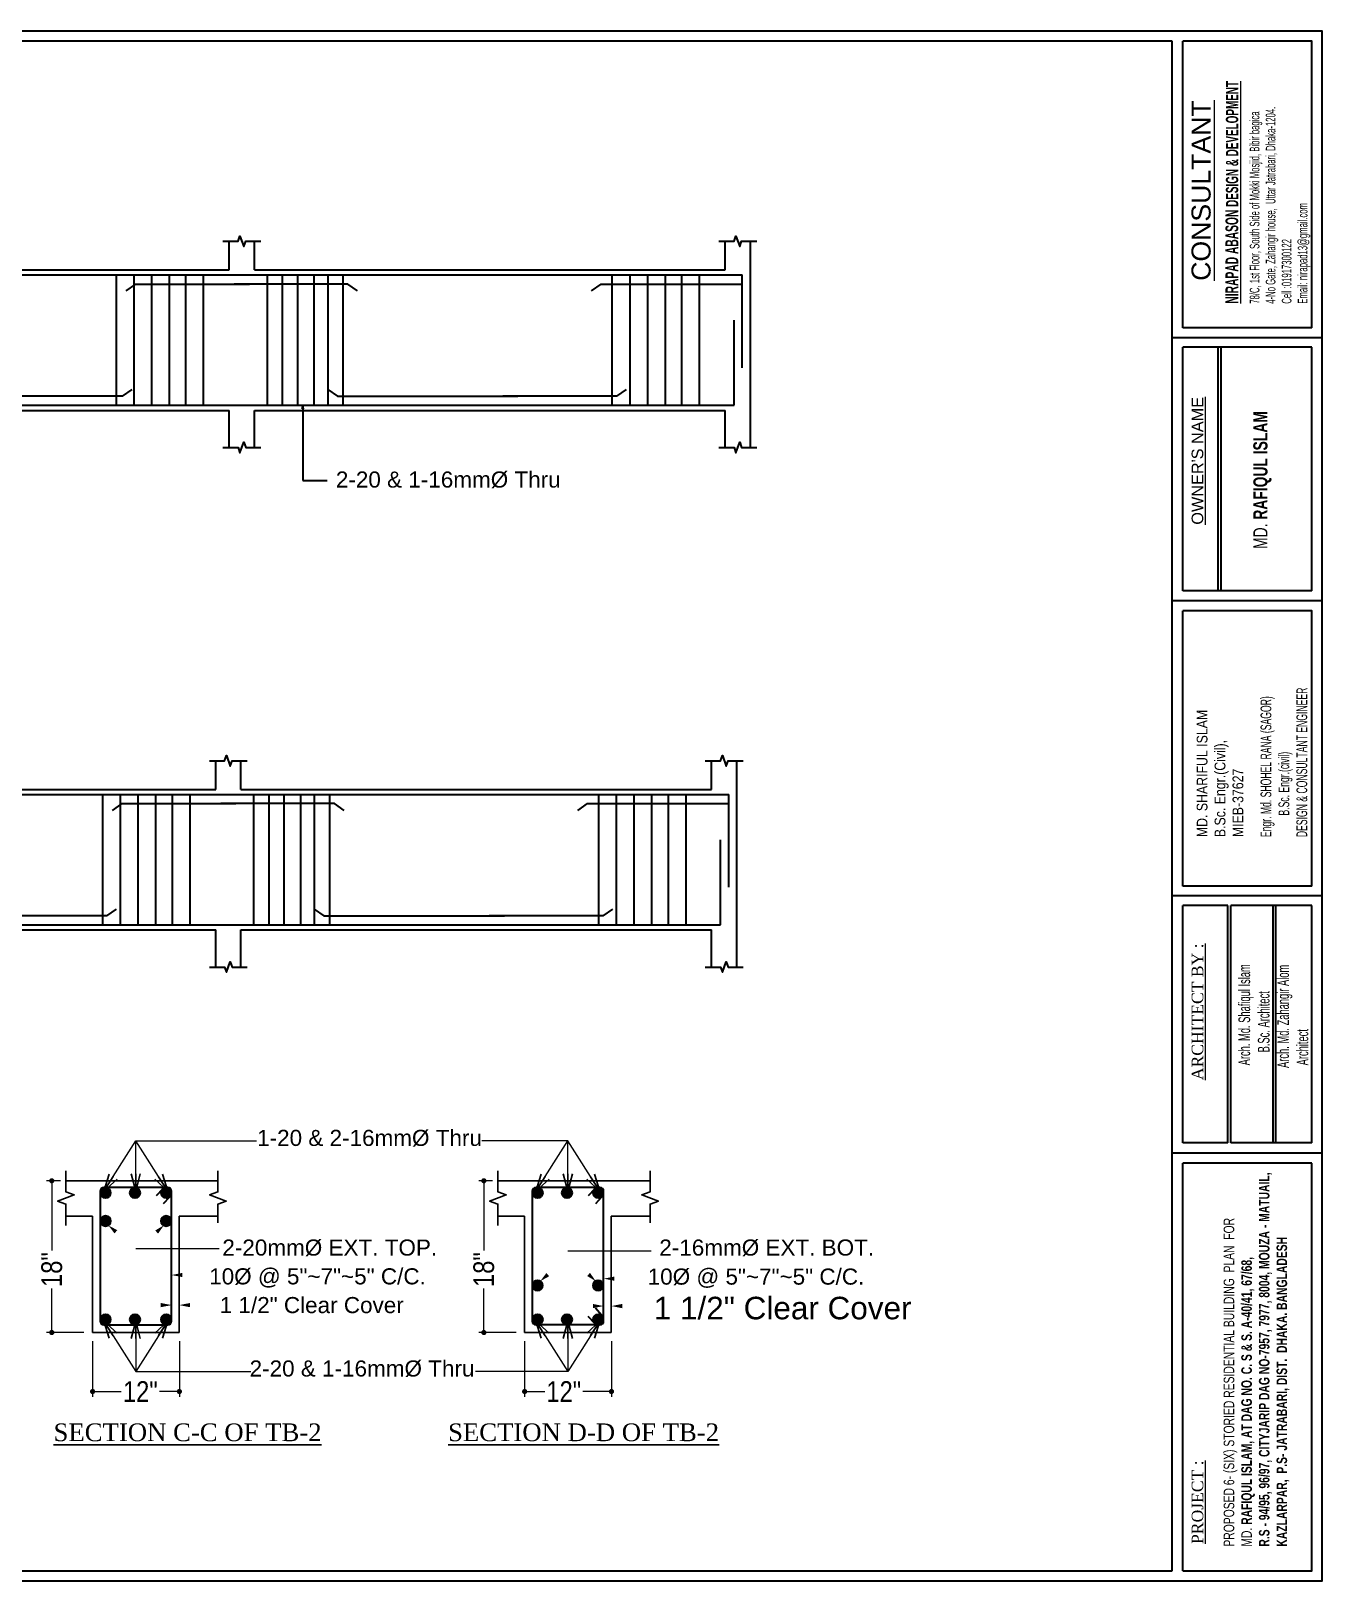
# Model space of a CAD drawing. Header units: inches. Extents: x -159432 to -126829, y -44881 to -40109.
# Drawn here: x -137657 to -136908, y -42614 to -41715 of the extents above; entities that cross this region are included whole.
import ezdxf

# ---------------------------------------------------------------- set-up
doc = ezdxf.new("R2010")
doc.units = ezdxf.units.IN
doc.header["$LTSCALE"] = 10
doc.header["$MEASUREMENT"] = 0
doc.header["$PDMODE"] = 34
doc.layers.get('0').update_dxf_attribs({"color": 140, "lineweight": 25})
doc.layers.get('Defpoints').update_dxf_attribs({"lineweight": 25})
for name, color, linetype, lineweight in [('B', 7, 'Continuous', 30), ('Dim-1', 7, 'Continuous', 13), ('hatch', 141, 'Continuous', 30), ('line', 134, 'Continuous', 30), ('rod', 167, 'Continuous', 30), ('TEX', 7, 'Continuous', 18), ('TEXT', 6, 'Continuous', 25), ('TEXT 02', 7, 'Continuous', 9), ('wall', 7, 'Continuous', 25), ('win', 143, 'Continuous', 25)]:
    doc.layers.add(name, color=color, linetype=linetype, lineweight=lineweight)
doc.styles.add('222', font='arial.ttf')
doc.styles.add('AR8', font='swisscl.ttf', dxfattribs={"height": 10})
doc.styles.add('AREAL', font='arial.ttf')
doc.styles.add('Arial', font='times.ttf', dxfattribs={"height": 8})
doc.styles.add('Arial Narrow', font='ARIALN.TTF', dxfattribs={"height": 8})
doc.styles.add('arn', font='ARIALN.TTF')
doc.styles.add('style1', font='micross.ttf', dxfattribs={"height": 18})
doc.dimstyles.new('ARCHITECTURAL', dxfattribs={"dimscale": 0, "dimtxt": 4, "dimasz": 2.5, "dimexe": 4, "dimexo": 4, "dimgap": 2, "dimtad": 1, "dimdec": 0, "dimzin": 3, "dimdsep": 46, "dimlunit": 4, "dimtxsty": 'Standard', "dimcen": -0.25, "dimclrd": 4, "dimclre": 256, "dimclrt": 2, "dimadec": 0, "dimazin": 0, "dimtfac": 1, "dimtdec": 0, "dimtofl": 0, "dimtmove": 2, "dimatfit": 3, "dimfxl": 1, "dimfrac": 2, "dimtolj": 1, "dimtzin": 0, "dimlwd": -1, "dimarcsym": 0})
doc.dimstyles.get("Standard").update_dxf_attribs({"dimtxt": 8, "dimasz": 2, "dimexe": 2, "dimexo": 3, "dimgap": 2, "dimtad": 1, "dimdec": 0, "dimzin": 0, "dimdsep": 46, "dimlunit": 3, "dimtxsty": 'Arial Narrow', "dimblk": 'DOT', "dimcen": 0.09, "dimclrd": 256, "dimclre": 256, "dimclrt": 256, "dimadec": 0, "dimazin": 0, "dimtfac": 1, "dimtdec": 0, "dimtix": 1, "dimtmove": 2, "dimatfit": 3, "dimldrblk": 'OPEN30', "dimfxl": 1, "dimtolj": 1, "dimtzin": 0, "dimlwd": -1, "dimlwe": -1, "dimarcsym": 0})

# ---------------------------------------------------------------- blocks, each defined once
blk = doc.blocks.new('_Dot')
at = {"color": 0, "linetype": 'ByBlock', "lineweight": -2}
blk.add_line((-0.5, 0), (-1, 0), dxfattribs=at)
at = {"color": 0, "linetype": 'ByBlock', "const_width": 0.5}
blk.add_lwpolyline([(-0.25, 0, 1), (0.25, 0, 1)], format="xyb", close=True, dxfattribs=at)
blk = doc.blocks.new('*D180')
at = {"layer": 'Defpoints', "color": 0}
for p in [(-137644.8684441021, -42381.58285402717), (-137634.9069924701, -42381.58285402717), (-137621.2034060206, -42469.53591471686)]:
    blk.add_point(p, dxfattribs=at)
at = {"layer": 'Dim-1'}
for p, q in [((-137639.9069924701, -42381.58285402717), (-137647.8684441021, -42381.58285402717)), ((-137644.8684441021, -42384.58285402717), (-137644.8684441021, -42422.03482775536)), ((-137644.8684441021, -42466.53591471686), (-137644.8684441021, -42444.08394098864)), ((-137626.2034060206, -42469.53591471686), (-137647.8684441021, -42469.53591471686))]:
    blk.add_line(p, q, dxfattribs=at)
at = {"layer": 'Dim-1', "xscale": 3, "yscale": 3, "zscale": 3}
for p, rotation in [((-137644.8684441021, -42381.58285402717), 90), ((-137644.8684441021, -42469.53591471686), 270)]:
    blk.add_blockref('_Dot', p, dxfattribs=dict(at, rotation=rotation))
at = {"layer": 'Dim-1', "color": 7, "insert": (-137644.8684441021, -42433.05938437202), "char_height": 12, "attachment_point": 5, "rotation": 90, "style": 'arn'}
blk.add_mtext('\\A1;{\\C256;18"}', dxfattribs=at)
blk = doc.blocks.new('_Open30')
at = {"color": 0, "linetype": 'ByBlock', "lineweight": -2}
for p, q in [((-1, 0.26794919), (0, 0)), ((0, 0), (-1, -0.26794919)), ((0, 0), (-1, 0))]:
    blk.add_line(p, q, dxfattribs=at)
blk = doc.blocks.new('DOT')
blk.add_line((-0.5, 0), (-1, 0))
at = {"const_width": 0.5}
blk.add_lwpolyline([(-0.25, 0, 1), (0.25, 0, 1)], format="xyb", close=True, dxfattribs=at)
blk = doc.blocks.new('*D181')
at = {"layer": 'Defpoints', "color": 0}
for p in [(-137621.2034060206, -42469.53591471686), (-137570.8406649096, -42469.53591471686), (-137621.2034060206, -42503.74857999779)]:
    blk.add_point(p, dxfattribs=at)
at = {"layer": 'Dim-1'}
for p, q in [((-137621.2034060206, -42474.53591471686), (-137621.2034060206, -42506.74857999779)), ((-137570.8406649096, -42474.53591471686), (-137570.8406649096, -42506.74857999779)), ((-137618.2034060206, -42503.74857999779), (-137604.5465920817, -42503.74857999779)), ((-137573.8406649096, -42503.74857999779), (-137582.4974788484, -42503.74857999779))]:
    blk.add_line(p, q, dxfattribs=at)
at = {"layer": 'Dim-1', "xscale": 3, "yscale": 3, "zscale": 3, "rotation": 180}
blk.add_blockref('_Dot', (-137621.2034060206, -42503.74857999779), dxfattribs=at)
at = {"layer": 'Dim-1', "xscale": 3, "yscale": 3, "zscale": 3}
blk.add_blockref('_Dot', (-137570.8406649096, -42503.74857999779), dxfattribs=at)
at = {"layer": 'Dim-1', "color": 7, "insert": (-137593.522035465, -42503.74857999779), "char_height": 12, "attachment_point": 5, "style": 'arn'}
blk.add_mtext('\\A1;{\\C256;12"}', dxfattribs=at)
blk = doc.blocks.new('*D182')
at = {"layer": 'Defpoints', "color": 0}
for p in [(-137394.2834010495, -42381.58285402717), (-137384.3219494174, -42381.58285402717), (-137370.6183629679, -42469.53591471686)]:
    blk.add_point(p, dxfattribs=at)
at = {"layer": 'Dim-1'}
for p, q in [((-137389.3219494174, -42381.58285402717), (-137397.2834010495, -42381.58285402717)), ((-137394.2834010495, -42384.58285402717), (-137394.2834010495, -42422.03482775536)), ((-137394.2834010495, -42466.53591471686), (-137394.2834010495, -42444.08394098864)), ((-137375.6183629679, -42469.53591471686), (-137397.2834010495, -42469.53591471686))]:
    blk.add_line(p, q, dxfattribs=at)
at = {"layer": 'Dim-1', "xscale": 3, "yscale": 3, "zscale": 3}
for p, rotation in [((-137394.2834010495, -42381.58285402717), 90), ((-137394.2834010495, -42469.53591471686), 270)]:
    blk.add_blockref('_Dot', p, dxfattribs=dict(at, rotation=rotation))
at = {"layer": 'Dim-1', "color": 7, "insert": (-137394.2834010495, -42433.05938437202), "char_height": 12, "attachment_point": 5, "rotation": 90, "style": 'arn'}
blk.add_mtext('\\A1;{\\C256;18"}', dxfattribs=at)
blk = doc.blocks.new('*D183')
at = {"layer": 'Defpoints', "color": 0}
for p in [(-137370.6183629679, -42469.53591471686), (-137320.2556218569, -42469.53591471686), (-137370.6183629679, -42503.74857999779)]:
    blk.add_point(p, dxfattribs=at)
at = {"layer": 'Dim-1'}
for p, q in [((-137370.6183629679, -42474.53591471686), (-137370.6183629679, -42506.74857999779)), ((-137320.2556218569, -42474.53591471686), (-137320.2556218569, -42506.74857999779)), ((-137367.6183629679, -42503.74857999779), (-137358.961549029, -42503.74857999779)), ((-137323.2556218569, -42503.74857999779), (-137336.9124357957, -42503.74857999779))]:
    blk.add_line(p, q, dxfattribs=at)
at = {"layer": 'Dim-1', "xscale": 3, "yscale": 3, "zscale": 3, "rotation": 180}
blk.add_blockref('_Dot', (-137370.6183629679, -42503.74857999779), dxfattribs=at)
at = {"layer": 'Dim-1', "xscale": 3, "yscale": 3, "zscale": 3}
blk.add_blockref('_Dot', (-137320.2556218569, -42503.74857999779), dxfattribs=at)
at = {"layer": 'Dim-1', "color": 7, "insert": (-137347.9369924123, -42503.74857999779), "char_height": 12, "attachment_point": 5, "style": 'arn'}
blk.add_mtext('\\A1;{\\C256;12"}', dxfattribs=at)

msp = doc.modelspace()

# ---------------------------------------------------------------- hatches: boundary and pattern name
at = {"layer": 'rod'}
for points in [[(-137610.5506743135, -42388.53494468958, 1), (-137616.8006743135, -42388.53494468958, 1)], [(-137593.5077371319, -42388.53494468958, 1), (-137599.7577371319, -42388.53494468958, 1)], [(-137575.3842840332, -42388.53494468958, 1), (-137581.6342840332, -42388.53494468958, 1)], [(-137359.9656312608, -42388.53494468958, 1), (-137366.2156312608, -42388.53494468958, 1)], [(-137342.9226940793, -42388.53494468958, 1), (-137349.1726940793, -42388.53494468958, 1)], [(-137324.7992409806, -42388.53494468958, 1), (-137331.0492409806, -42388.53494468958, 1)], [(-137610.5506743135, -42404.91014326445, 1), (-137616.8006743135, -42404.91014326445, 1)], [(-137575.3842840332, -42404.91014326445, 1), (-137581.6342840332, -42404.91014326445, 1)], [(-137360.0554543681, -42442.24996962283, -1), (-137366.3054543681, -42442.24996962283, -1)], [(-137324.8890640879, -42442.24996962283, -1), (-137331.1390640879, -42442.24996962283, -1)], [(-137616.8006743135, -42462.0081830044, 1), (-137610.5506743135, -42462.0081830044, 1)], [(-137599.7577371319, -42462.0081830044, 1), (-137593.5077371319, -42462.0081830044, 1)], [(-137581.6342840332, -42462.0081830044, 1), (-137575.3842840332, -42462.0081830044, 1)], [(-137366.2156312608, -42462.0081830044, 1), (-137359.9656312608, -42462.0081830044, 1)], [(-137349.1726940793, -42462.0081830044, 1), (-137342.9226940793, -42462.0081830044, 1)], [(-137331.0492409806, -42462.0081830044, 1), (-137324.7992409806, -42462.0081830044, 1)]]:
    msp.add_hatch(color=256, dxfattribs=at).paths.add_polyline_path(points)

# ---------------------------------------------------------------- linework, layer by layer
at = {"layer": 'B'}
for points in [[(-137257.9803911709, -41956.50390571621), (-137249.174927744, -41956.50390571621), (-137248.0742448152, -41959.52800720713), (-137245.872878961, -41953.4798042253), (-137244.7721960322, -41956.50390571621), (-137235.9667326086, -41956.50390571621)], [(-137265.8366805656, -42257.68361259507), (-137257.0312171387, -42257.68361259507), (-137255.93053421, -42260.70771408598), (-137253.7291683557, -42254.65951110416), (-137252.6284854269, -42257.68361259507), (-137243.8230220033, -42257.68361259507)]]:
    msp.add_lwpolyline(points, dxfattribs=at)
at = {"layer": 'hatch', "ltscale": 15}
for p, q in [((-137541.9565866267, -41853.5535198103), (-137541.9565866267, -41836.950226853)), ((-137527.2808142507, -41853.5535198103), (-137527.2808142507, -41836.950226853)), ((-137254.3114480761, -41853.5535198103), (-137254.3114480761, -41836.950226853)), ((-137239.6356757001, -41853.5535198103), (-137239.6356757001, -41836.950226853)), ((-137814.9259528012, -41853.55351981024), (-137541.9565866267, -41853.5535198103)), ((-137527.2808142507, -41853.5535198103), (-137254.3114480761, -41853.5535198103)), ((-137239.6356757001, -41956.50390571621), (-137239.6356757001, -41853.5535198103)), ((-137814.9259528012, -41934.96991008518), (-137541.9565866267, -41934.96991008524)), ((-137541.9565866267, -41956.50390571621), (-137541.9565866267, -41934.96991008524)), ((-137527.2808142507, -41956.50390571621), (-137527.2808142507, -41934.96991008524)), ((-137527.2808142507, -41934.96991008524), (-137254.3114480761, -41934.96991008524)), ((-137254.3114480761, -41956.50390571621), (-137254.3114480761, -41934.96991008524)), ((-137549.8128760214, -42154.73322668915), (-137549.8128760214, -42138.12993373186)), ((-137535.1371036454, -42154.73322668915), (-137535.1371036454, -42138.12993373186)), ((-137262.1677374709, -42154.73322668915), (-137262.1677374709, -42138.12993373186)), ((-137247.4919650948, -42154.73322668915), (-137247.4919650948, -42138.12993373186)), ((-137822.7822421959, -42154.7332266891), (-137549.8128760214, -42154.73322668915)), ((-137535.1371036454, -42154.73322668915), (-137262.1677374709, -42154.73322668915)), ((-137247.4919650948, -42257.68361259507), (-137247.4919650948, -42154.73322668915)), ((-137822.7822421959, -42236.14961696404), (-137549.8128760214, -42236.1496169641)), ((-137549.8128760214, -42257.68361259507), (-137549.8128760214, -42236.1496169641)), ((-137535.1371036454, -42257.68361259507), (-137535.1371036454, -42236.1496169641)), ((-137535.1371036454, -42236.1496169641), (-137262.1677374709, -42236.1496169641)), ((-137262.1677374709, -42257.68361259507), (-137262.1677374709, -42236.1496169641))]:
    msp.add_line(p, q, dxfattribs=at)
for points in [[(-137545.6255297215, -41836.950226853), (-137536.8200662945, -41836.950226853), (-137535.7193833658, -41833.92612536209), (-137533.5180175116, -41839.97432834391), (-137532.4173345827, -41836.950226853), (-137523.6118711591, -41836.950226853)], [(-137257.9803911709, -41836.950226853), (-137249.174927744, -41836.950226853), (-137248.0742448152, -41833.92612536209), (-137245.872878961, -41839.97432834391), (-137244.7721960322, -41836.950226853), (-137235.9667326086, -41836.950226853)], [(-137545.6255297215, -41956.50390571621), (-137536.8200662945, -41956.50390571621), (-137535.7193833658, -41959.52800720713), (-137533.5180175116, -41953.4798042253), (-137532.4173345827, -41956.50390571621), (-137523.6118711591, -41956.50390571621)], [(-137553.4818191162, -42138.12993373186), (-137544.6763556893, -42138.12993373186), (-137543.5756727605, -42135.10583224094), (-137541.3743069063, -42141.15403522277), (-137540.2736239775, -42138.12993373186), (-137531.4681605539, -42138.12993373186)], [(-137265.8366805656, -42138.12993373186), (-137257.0312171387, -42138.12993373186), (-137255.93053421, -42135.10583224094), (-137253.7291683557, -42141.15403522277), (-137252.6284854269, -42138.12993373186), (-137243.8230220033, -42138.12993373186)], [(-137553.4818191162, -42257.68361259507), (-137544.6763556893, -42257.68361259507), (-137543.5756727605, -42260.70771408598), (-137541.3743069063, -42254.65951110416), (-137540.2736239775, -42257.68361259507), (-137531.4681605539, -42257.68361259507)]]:
    msp.add_lwpolyline(points, dxfattribs=at)
at = {"layer": 'line'}
for p, q in [((-136995.074312737, -42607.68177368606), (-136995.074312737, -41720.9583670156)), ((-136988.9650781799, -41887.09253280228), (-136988.9650781799, -41720.95836719966)), ((-136914.0791598187, -41887.09253261816), (-136988.9650781799, -41887.09253280228)), ((-136908.1722270577, -41892.89267855587), (-136995.074312737, -41892.89267855587)), ((-136988.9650781799, -42039.5372106443), (-136988.9650781799, -41898.37059434757)), ((-136914.0791598187, -41898.37059416346), (-136988.9650781799, -41898.37059434757)), ((-136968.4230433536, -42039.53721054162), (-136968.4230436288, -41898.370594245)), ((-136966.7353479395, -42039.53721053743), (-136966.7353482148, -41898.37059424081)), ((-136947.2492570161, -42039.53721054162), (-136988.9650781799, -42039.5372106443)), ((-136914.0791598187, -42039.53721046018), (-136947.2492570161, -42039.53721054162)), ((-136908.1722270577, -42045.33735639789), (-136995.074312737, -42045.33735639789)), ((-136988.9650781799, -42210.76082883444), (-136988.9650781799, -42051.13750215151)), ((-136945.5615615792, -42051.13750225813), (-136988.9650781799, -42051.13750215151)), ((-136947.2492566121, -42210.76082873195), (-136988.9650781799, -42210.76082883444)), ((-136914.0791598187, -42210.76082865027), (-136947.2492566121, -42210.76082873195)), ((-136908.1722270577, -42216.31908734646), (-136995.074312737, -42216.31908734646)), ((-136988.9650781799, -42359.59821276203), (-136988.9650781799, -42222.0388903796)), ((-136962.7310452116, -42222.03889027704), (-136988.9650781799, -42222.0388903796)), ((-136988.9650781799, -42328.01878341405), (-136988.9650781799, -42222.0388903796)), ((-136962.7310449066, -42359.5982126595), (-136962.7310452116, -42222.03889027704)), ((-136914.0791598187, -42222.03889019549), (-136961.0433497971, -42222.03889027303)), ((-136961.043349492, -42359.59821265529), (-136961.0433497971, -42222.03889027303)), ((-136936.5962384693, -42359.2262259728), (-136936.5962386662, -42222.03889023395)), ((-136934.9085430548, -42359.22622596426), (-136934.9085432519, -42222.03889023099)), ((-136908.1722270577, -42365.50514651384), (-136995.074312737, -42365.50514672742)), ((-136962.7310449066, -42359.5982126595), (-136988.9650781799, -42359.59821276203)), ((-136914.0791610081, -42359.59821257802), (-136961.043349492, -42359.59821265529)), ((-136914.0791610081, -42371.41208047869), (-136988.9650781799, -42371.41208066272)), ((-136988.9650781799, -42607.6817736859), (-136988.9650781799, -42371.41208066272))]:
    msp.add_line(p, q, dxfattribs=at)
msp.add_lwpolyline([(-138259.1345789252, -42613.58870763613), (-136908.1722270577, -42613.58870763631), (-136908.1722270577, -41715.05143306513), (-138259.1345789252, -41715.05143306513)], close=True, dxfattribs=at)
for points in [[(-136995.074312737, -41720.9583670156), (-138253.2276449747, -41720.9583670156), (-138253.2276449747, -42607.68177368582), (-136995.074312737, -42607.6817736859)], [(-136914.0791610081, -41887.09253261816), (-136914.0791610081, -41720.9583670156), (-136988.9650781799, -41720.9583670156)], [(-136914.0791610081, -42039.53721046018), (-136914.0791610081, -41898.37059416346)], [(-136914.0791610081, -42210.76082865027), (-136914.0791610081, -42051.1375023357), (-136945.5615615792, -42051.13750225813)], [(-136914.0791610081, -42359.59821257802), (-136914.0791610081, -42222.03889019549)], [(-136988.9650781799, -42607.6817736859), (-136914.0791610081, -42607.68177368606), (-136914.0791610081, -42371.41208047869)]]:
    msp.add_lwpolyline(points, dxfattribs=at)
at = {"layer": 'rod'}
for p, q in [((-137826.6665707027, -41856.48867428522), (-137531.9715734469, -41856.48867428522)), ((-137607.4347551503, -41932.03475561026), (-137607.4347551503, -41856.48867428522)), ((-137597.1617144895, -41932.03475561026), (-137597.1617144895, -41856.48867428522)), ((-137586.8886738253, -41932.03475561026), (-137586.8886738253, -41856.48867428522)), ((-137576.6156331644, -41932.03475561026), (-137576.6156331644, -41856.48867428522)), ((-137567.0763811206, -41932.03475561026), (-137567.0763811206, -41856.48867428522)), ((-137556.8033404564, -41932.03475561026), (-137556.8033404564, -41856.48867428522)), ((-137539.0214321521, -41856.48867428522), (-137244.4300239745, -41856.48867428522)), ((-137519.8142909964, -41932.03475561026), (-137519.8142909964, -41856.48867428522)), ((-137511.0088275728, -41932.03475561026), (-137511.0088275728, -41856.48867428522)), ((-137502.2033641459, -41932.03475561026), (-137502.2033641459, -41856.48867428522)), ((-137492.664112102, -41932.03475561026), (-137492.664112102, -41856.48867428522)), ((-137484.5924372953, -41932.03475561026), (-137484.5924372953, -41856.48867428522)), ((-137475.7869738717, -41932.03475561026), (-137475.7869738717, -41856.48867428522)), ((-137319.7896165998, -41932.03475561026), (-137319.7896165998, -41856.48867428522)), ((-137309.5165759389, -41932.03475561026), (-137309.5165759389, -41856.48867428522)), ((-137299.2435352747, -41932.03475561026), (-137299.2435352747, -41856.48867428522)), ((-137288.9704946139, -41932.03475561026), (-137288.9704946139, -41856.48867428522)), ((-137279.43124257, -41932.03475561026), (-137279.43124257, -41856.48867428522)), ((-137269.1582019058, -41932.03475561026), (-137269.1582019058, -41856.48867428522)), ((-137244.4300239746, -41910.27886260481), (-137244.4300239746, -41856.48867428609)), ((-137249.1721612808, -41932.03475561072), (-137249.1721612808, -41882.70424222922)), ((-137826.6665707027, -41932.03475561026), (-137533.3750141856, -41932.03475561026)), ((-137539.0214321521, -41932.03475561026), (-137249.1721612809, -41932.03475561026)), ((-137834.5228600974, -42157.66838116408), (-137539.8278628416, -42157.66838116408)), ((-137615.291044545, -42233.21446248912), (-137615.291044545, -42157.66838116408)), ((-137605.0180038842, -42233.21446248912), (-137605.0180038842, -42157.66838116408)), ((-137594.74496322, -42233.21446248912), (-137594.74496322, -42157.66838116408)), ((-137584.4719225592, -42233.21446248912), (-137584.4719225592, -42157.66838116408)), ((-137574.9326705153, -42233.21446248912), (-137574.9326705153, -42157.66838116408)), ((-137564.6596298511, -42233.21446248912), (-137564.6596298511, -42157.66838116408)), ((-137546.8777215468, -42157.66838116408), (-137252.2863133693, -42157.66838116408)), ((-137527.6705803911, -42233.21446248912), (-137527.6705803911, -42157.66838116408)), ((-137518.8651169675, -42233.21446248912), (-137518.8651169675, -42157.66838116408)), ((-137510.0596535406, -42233.21446248912), (-137510.0596535406, -42157.66838116408)), ((-137500.5204014967, -42233.21446248912), (-137500.5204014967, -42157.66838116408)), ((-137492.4487266901, -42233.21446248912), (-137492.4487266901, -42157.66838116408)), ((-137483.6432632665, -42233.21446248912), (-137483.6432632665, -42157.66838116408)), ((-137327.6459059945, -42233.21446248912), (-137327.6459059945, -42157.66838116408)), ((-137317.3728653337, -42233.21446248912), (-137317.3728653337, -42157.66838116408)), ((-137307.0998246695, -42233.21446248912), (-137307.0998246695, -42157.66838116408)), ((-137296.8267840086, -42233.21446248912), (-137296.8267840086, -42157.66838116408)), ((-137287.2875319647, -42233.21446248912), (-137287.2875319647, -42157.66838116408)), ((-137277.0144913005, -42233.21446248912), (-137277.0144913005, -42157.66838116408)), ((-137252.2863133693, -42211.45856948366), (-137252.2863133693, -42157.66838116495)), ((-137257.0284506756, -42233.21446248958), (-137257.0284506756, -42183.88394910808)), ((-137834.5228600974, -42233.21446248912), (-137541.2313035803, -42233.21446248912)), ((-137546.8777215468, -42233.21446248912), (-137257.0284506756, -42233.21446248912)), ((-137616.800674308, -42387.6113105458), (-137616.800674308, -42462.93181714818)), ((-137577.5856498923, -42385.40994468958), (-137614.5993084545, -42385.40994468958)), ((-137580.5517096422, -42386.19119468958), (-137584.2950143763, -42390.2923544654)), ((-137576.5637661486, -42391.03770558825), (-137580.2083847585, -42395.03074497612)), ((-137575.3842840332, -42462.93181714818), (-137575.3842840332, -42387.6113105458)), ((-137366.2156312554, -42387.6113105458), (-137366.2156312554, -42462.93181714818)), ((-137327.0006068396, -42385.40994468958), (-137364.0142654018, -42385.40994468958)), ((-137329.9666665896, -42386.19119468958), (-137333.7099713236, -42390.2923544654)), ((-137325.9787230959, -42391.03770558825), (-137329.6233417058, -42395.03074497612)), ((-137324.7992409806, -42462.93181714818), (-137324.7992409806, -42387.6113105458)), ((-137325.9787230959, -42459.50542210571), (-137329.6233417058, -42455.51238271784)), ((-137329.9666665896, -42464.3519330044), (-137333.7099713236, -42460.25077322858)), ((-137614.5993084545, -42465.1331830044), (-137577.5856498923, -42465.1331830044)), ((-137327.0006068396, -42465.1331830044), (-137364.0142654018, -42465.1331830044))]:
    msp.add_line(p, q, dxfattribs=at)
for points in [[(-137601.7127711628, -41865.65754785224), (-137596.1064684228, -41861.75874163546), (-137530.2159687252, -41861.75874163549)], [(-137467.5246297144, -41865.65754785224), (-137473.1309324545, -41861.75874163546), (-137539.0214321521, -41861.75874163549)], [(-137331.8579089876, -41865.65754785218), (-137326.2516062475, -41861.7587416354), (-137244.3264348964, -41861.75874163543)], [(-137598.4426245125, -41922.8658820433), (-137604.0489272525, -41926.76468826007), (-137669.9394269501, -41926.76468826005)], [(-137484.8414356025, -41922.8658820433), (-137479.2351328624, -41926.76468826007), (-137374.5260781064, -41926.76468826005)], [(-137311.8347390956, -41922.8658820433), (-137317.4410418357, -41926.76468826007), (-137383.3315415333, -41926.76468826005)], [(-137609.5690605576, -42166.83725473109), (-137603.9627578175, -42162.93844851432), (-137538.07225812, -42162.93844851435)], [(-137475.3809191091, -42166.83725473109), (-137480.9872218492, -42162.93844851432), (-137546.8777215468, -42162.93844851435)], [(-137339.7141983823, -42166.83725473104), (-137334.1078956423, -42162.93844851426), (-137252.1827242911, -42162.93844851429)], [(-137607.4850816377, -42224.04558892216), (-137613.0913843778, -42227.94439513893), (-137678.9818840754, -42227.9443951389)], [(-137492.6977249972, -42224.04558892216), (-137487.0914222572, -42227.94439513893), (-137382.3823675011, -42227.9443951389)], [(-137319.6910284903, -42224.04558892216), (-137325.2973312304, -42227.94439513893), (-137391.187830928, -42227.9443951389)]]:
    msp.add_lwpolyline(points, dxfattribs=at)
for centre, start, end in [((-137614.5993084545, -42387.6113105458), 90, 180), ((-137577.5856498923, -42387.6113105458), 0, 90), ((-137364.0142654018, -42387.6113105458), 90, 180), ((-137327.0006068396, -42387.6113105458), 0, 90), ((-137614.5993084545, -42462.93181714818), 180, 270), ((-137577.5856498923, -42462.93181714818), 270, 0), ((-137364.0142654018, -42462.93181714818), 180, 270), ((-137327.0006068396, -42462.93181714818), 270, 0)]:
    msp.add_arc(centre, 2.201365856250001, start, end, dxfattribs=at)
at = {"layer": 'TEX'}
for p, q in [((-137596.2198171087, -42358.42042166903), (-137526.0800274766, -42358.42042166903)), ((-137345.6347740561, -42358.42042166903), (-137395.4821561094, -42358.42042166903)), ((-137596.0924791734, -42420.89049073493), (-137547.8276908773, -42420.89049073493)), ((-137596.0924791734, -42420.89049073493), (-137555.5858163243, -42420.89049073493)), ((-137345.597259228, -42422.18861728293), (-137297.332470932, -42422.18861728293)), ((-137345.597259228, -42422.18861728293), (-137305.090596379, -42422.18861728293)), ((-137596.2198171087, -42492.12270602494), (-137529.4368163765, -42492.12270602494)), ((-137345.6347740561, -42492.12270602494), (-137399.0791709052, -42492.12270602494))]:
    msp.add_line(p, q, dxfattribs=at)
for points in [[(-137607.7005926792, -42411.15515292361, 2.44713710564045, 0, 0), (-137612.0527150452, -42407.41579468575, 0, 0, 0), (-137596.0924791734, -42420.89049073493, 0, 0, 0), (-137596.0924791734, -42420.89049073493, 0, 0, 0)], [(-137584.0472782278, -42411.28245175795, 2.44713710564045, 0, 0), (-137579.884219794, -42407.38596879389, 0, 0, 0), (-137596.0924791734, -42420.89049073493, 0, 0, 0), (-137596.0924791734, -42420.89049073493, 0, 0, 0)], [(-137357.2053727338, -42436.00495996365, 2.44713710564045, 0, 0), (-137361.5574950998, -42439.7443182015, 0, 0, 0), (-137345.597259228, -42422.18861728293, 0, 0, 0), (-137345.597259228, -42422.18861728293, 0, 0, 0)], [(-137333.5520582824, -42435.87766112932, 2.44713710564045, 0, 0), (-137329.3889998486, -42439.77414409337, 0, 0, 0), (-137345.597259228, -42422.18861728293, 0, 0, 0), (-137345.597259228, -42422.18861728293, 0, 0, 0)], [(-137569.1071480734, -42436.20590815391, 2.44713710564045, 0, 0), (-137575.3842840332, -42436.20590815391, 0, 0, 0), (-137553.6410245139, -42436.20590815391, 0, 0, 0)], [(-137318.5221050207, -42438.32549823949, 2.44713710564045, 0, 0), (-137324.7992409806, -42438.32549823949, 0, 0, 0), (-137299.3216944325, -42438.32549823949, 0, 0, 0)], [(-137581.6614199931, -42453.65145906996, 2.44713710564045, 0, 0), (-137575.3842840332, -42453.65145906996, 0, 0, 0), (-137597.1275435526, -42453.65145906996, 0, 0, 0)], [(-137564.6438951033, -42453.65145906996, 2.44713710564045, 0, 0), (-137570.9210310631, -42453.65145906996, 0, 0, 0), (-137548.1646276447, -42453.65145906996, 0, 0, 0)], [(-137331.0763769404, -42454.21286575252, 2.44713710564045, 0, 0), (-137324.7992409806, -42454.21286575252, 0, 0, 0), (-137346.5425005, -42454.21286575252, 0, 0, 0)], [(-137314.0588520506, -42454.21286575252, 2.44713710564045, 0, 0), (-137320.3359880104, -42454.21286575252, 0, 0, 0), (-137297.5795845921, -42454.21286575252, 0, 0, 0)]]:
    msp.add_lwpolyline(points, format="xyseb", dxfattribs=at)
at = {"layer": 'wall'}
for centre in [(-137613.6756743135, -42388.53494468958), (-137596.6327371319, -42388.53494468958), (-137578.5092840332, -42388.53494468958), (-137363.0906312608, -42388.53494468958), (-137346.0476940793, -42388.53494468958), (-137327.9242409806, -42388.53494468958), (-137613.6756743135, -42404.91014326445), (-137578.5092840332, -42404.91014326445), (-137363.1804543681, -42442.24996962283), (-137328.0140640879, -42442.24996962283), (-137613.6756743135, -42462.0081830044), (-137596.6327371319, -42462.0081830044), (-137578.5092840332, -42462.0081830044), (-137363.0906312608, -42462.0081830044), (-137346.0476940793, -42462.0081830044), (-137327.9242409806, -42462.0081830044)]:
    msp.add_circle(centre, 3.125, dxfattribs=at)
at = {"layer": 'win'}
for p, q in [((-137548.4907710678, -42381.58285402717), (-137636.7060101104, -42381.58285402717)), ((-137297.9057280152, -42381.58285402717), (-137386.1209670577, -42381.58285402717)), ((-137636.7060101157, -42402.14032519639), (-137621.2034060206, -42402.14032519639)), ((-137621.2034060206, -42402.14032519639), (-137621.2034060206, -42469.53591471686)), ((-137570.9815523208, -42469.53591471686), (-137570.9815523208, -42402.28121261164)), ((-137548.4907710678, -42402.14032519639), (-137570.8406649096, -42402.14032519639)), ((-137386.120967063, -42402.14032519639), (-137370.6183629679, -42402.14032519639)), ((-137370.6183629679, -42402.14032519639), (-137370.6183629679, -42469.53591471686)), ((-137320.3965092682, -42469.53591471686), (-137320.3965092682, -42402.28121261164)), ((-137297.9057280152, -42402.14032519639), (-137320.2556218569, -42402.14032519639)), ((-137621.2034060206, -42469.53591471686), (-137570.9815523208, -42469.53591471686)), ((-137370.6183629679, -42469.53591471686), (-137320.3965092682, -42469.53591471686))]:
    msp.add_line(p, q, dxfattribs=at)
for points in [[(-137636.7060101157, -42407.42360325187), (-137636.7060101157, -42395.09595445618), (-137641.5445725011, -42393.33486177146), (-137631.8674477303, -42389.81267640203), (-137636.7060101157, -42388.05158371664), (-137636.7060101157, -42375.72393492162)], [(-137548.4907710678, -42405.88307432138), (-137548.4907710678, -42395.09595445618), (-137543.6522086824, -42393.33486177146), (-137553.3293334532, -42389.81267640203), (-137548.4907710678, -42388.05158371664), (-137548.4907710678, -42375.72393492162)], [(-137386.120967063, -42407.42360325187), (-137386.120967063, -42395.09595445618), (-137390.9595294484, -42393.33486177146), (-137381.2824046776, -42389.81267640203), (-137386.120967063, -42388.05158371664), (-137386.120967063, -42375.72393492162)], [(-137297.9057280152, -42405.88307432138), (-137297.9057280152, -42395.09595445618), (-137293.0671656297, -42393.33486177146), (-137302.7442904006, -42389.81267640203), (-137297.9057280152, -42388.05158371664), (-137297.9057280152, -42375.72393492162)]]:
    msp.add_lwpolyline(points, dxfattribs=at)
for centre in [(-137570.8406649096, -42402.28121261164), (-137320.2556218569, -42402.28121261164)]:
    msp.add_arc(centre, 0.1408874148, 90, 180, dxfattribs=at)

# ---------------------------------------------------------------- texts
at = {"layer": 'TEX', "style": 'AREAL'}
for s, p in [('2-20 & 1-16mm%%C Thru ', (-137480.1239255223, -41979.73197305795)), ('1-20 & 2-16mm%%C Thru ', (-137525.783703033, -42361.38380962978)), ('2-20mm%%C EXT. TOP.', (-137545.9403210174, -42424.95580476993)), ('2-16mm%%C EXT. BOT.', (-137292.525796205, -42424.95580476993)), ('10%%C @ 5"~7"~5" C/C.', (-137553.5880326147, -42441.64190276455)), ('10%%C @ 5"~7"~5" C/C.', (-137299.2687025332, -42441.78966195479)), ('2-20 & 1-16mm%%C Thru ', (-137530.1299451603, -42495.04891948347))]:
    msp.add_text(s, height=9.331199999999999, dxfattribs=at).set_placement(p)
at = {"layer": 'TEX', "attachment_point": 5, "style": 'AREAL'}
for insert, char_height in [((-137494.1102557322, -42453.70577169251), 9.331199999999999), ((-137220.9945410228, -42455.44991469735), 13.06368)]:
    msp.add_mtext('1 1/2" Clear Cover', dxfattribs=dict(at, insert=insert, char_height=char_height))
at = {"layer": 'TEXT'}
for s, insert, char_height, width, attachment_point, style in [('\\A1;', (-137024.7251692903, -41868.19594755623), 7, 35.14912687585266, 2, 'arn'), ('{\\LSECTION C-C OF TB-2}', (-137643.860808119, -42522.2559103069), 10.26432, 151.9139341012257, 1, 'Arial'), ('{\\LSECTION D-D OF TB-2}', (-137415.050114119, -42522.2559103069), 10.26432, 174.0050466485469, 1, 'Arial')]:
    msp.add_mtext(s, dxfattribs=dict(at, insert=insert, char_height=char_height, width=width, attachment_point=attachment_point, style=style))
at = {"layer": 'TEXT 02', "color": 1, "insert": (-136964.1646770307, -41873.07925099965), "char_height": 8.030587699515864, "width": 204.4487151275221, "attachment_point": 1, "rotation": 89.99999999999967, "style": 'AR8'}
msp.add_mtext('\\pt1.04;{\\fArial Narrow|b1|i0|c0|p34;\\H0.9231x;\\W0.7;\\LNIRAPAD ABASON\\fArial Narrow|b0|i0|c0|p34;\\H0.965x; \\fArial Narrow|b1|i0|c0|p34;DESIGN & DEVELOPMENT}', dxfattribs=at)
at = {"layer": 'TEXT 02', "attachment_point": 1}
for s, insert, char_height, width, rotation, style in [('\\pt1.387;{\\fArial|b0|i0|c0|p34;\\L\\C7;CONSULTANT}', (-136983.8437818418, -41859.85302693307), 11.04857088235604, 73.23125486678359, 89.99999999999972, 'AR8'), ("{\\fSwis721 Lt BT|b0|i0|c0|p34;\\L\\C0;OWNER'S NAME}", (-136983.8020669298, -42001.24640228826), 6.745432784588698, 72.00163746928754, 89.99999999999656, '222'), ('{\\fArial|b0|i0|c161|p34;\\W0.7;MD.\\fArial|b1|i0|c0|p34; RAFIQUL ISLAM}', (-136948.0103934022, -42015.29735279552), 8.213730507901824, 116.8050550233662, 89.99999999999653, 'AREAL'), ('{\\fArial Narrow|b0|i0|c0|p34;\\W0.7;Engr. Md. SHOHEL RANA (SAGOR)\\P         B.Sc. Engr.(civil)  \\PDESIGN & CONSULTANT ENGINEER  }', (-136943.7957854501, -42182.38566998024), 6.237000000000001, 137.1396781012368, 89.99999999999648, '222'), ('{\\fArial Narrow|b0|i0|c0|p34;MD. SHARIFUL ISLAM\\PB.Sc. Engr.(Civil),\\PMIEB-37627}', (-136980.8470952938, -42182.38566998024), 6.237000000000001, 137.1396781012368, 89.99999999999648, '222'), ('{\\fTimes New Roman|b0|i0|c0|p18;\\LARCHITECT BY :}', (-136983.7783040486, -42323.24473654141), 6.745432784588698, 80.18814553433076, 89.99999999999656, '222'), ('{\\fArial Narrow|b0|i0|c0|p34;\\W0.7;\\P Arch. Md. Shafiqul Islam\\P      B.Sc. Architect\\PArch. Md. Zahangir Alom\\P Architect}', (-136967.8557583723, -42316.17042568647), 6.745432784588698, 111.3451122551718, 89.99999999999656, '222'), ('\\pt6.13;{\\fArial|b0|i0|c161|p34;\\W0.7;PROPOSED 6- (SIX) STORIED RESIDENTIAL BUILDING  PLAN  FOR \\fArial|b0|i0|c0|p34;\\P\\fArial|b0|i0|c161|p34;MD.\\fArial|b1|i0|c0|p34; RAFIQUL ISLAM, AT DAG NO. C. S & S. A-40/41, 67/68,\\PR.S - 94/95, 96/97, CITYJARIP DAG NO-7957, 7977, 8004, MOUZA - MATUAIL, \\PKAZLARPAR,  P.S- JATRABARI, DIST.  DHAKA. BANGLADESH}', (-136965.2153656358, -42593.67302954694), 6.132211622353363, 216.6007575019867, 89.99999999999653, 'AREAL'), ('{\\fTimes New Roman|b0|i0|c0|p18;\\LPROJECT :}', (-136983.7783040486, -42592.10087500957), 6.745432784588698, 48.71294366882438, 89.99999999999656, '222')]:
    msp.add_mtext(s, dxfattribs=dict(at, insert=insert, char_height=char_height, width=width, rotation=rotation, style=style))
at = {"layer": 'TEXT 02', "color": 3, "insert": (-136950.052369544, -41873.14783500264), "char_height": 5.569394867464127, "width": 153.584780417537, "attachment_point": 1, "rotation": 89.99999999999972, "style": 'style1'}
msp.add_mtext('{\\fArial Narrow|b0|i0|c0|p34;\\W0.7;78/C, 1st Floor, South Side of Mokki Mosjid, Bibir bagica\\P4-No Gate, Zahangir house,  Uttar Jatrabari, Dhaka-1204. \\PCell :01917300122 \\PEmail: nirapad13@gmail.com}', dxfattribs=at)

# ---------------------------------------------------------------- dimensions: what is measured, and where the dimension line sits
at = {"layer": 'Dim-1'}
for base, p1, p2, angle, text, picture, middle in [((-137644.8684441021, -42381.58285402717), (-137621.2034060206, -42469.53591471686), (-137634.9069924701, -42381.58285402717), 90, '{\\C256;18"}', '*D180', (-137644.8684441021, -42433.05938437202)), ((-137394.2834010495, -42381.58285402717), (-137370.6183629679, -42469.53591471686), (-137384.3219494174, -42381.58285402717), 90, '{\\C256;18"}', '*D182', (-137394.2834010495, -42433.05938437202)), ((-137621.2034060206, -42503.74857999779), (-137570.8406649096, -42469.53591471686), (-137621.2034060206, -42469.53591471686), 180, '{\\C256;12"}', '*D181', (-137593.522035465, -42503.74857999779)), ((-137370.6183629679, -42503.74857999779), (-137320.2556218569, -42469.53591471686), (-137370.6183629679, -42469.53591471686), 180, '{\\C256;12"}', '*D183', (-137347.9369924123, -42503.74857999779))]:
    dim = msp.add_linear_dim(base=base, p1=p1, p2=p2, angle=angle, text=text, dimstyle='ARCHITECTURAL', override={"dimscale": 1, "dimtxt": 12, "dimasz": 3, "dimexe": 3, "dimexo": 5, "dimtxsty": 'arn', "dimblk": 'Dot', "dimclrd": 256, "dimclrt": 7, "dimtix": 1, "dimtofl": 1, "dimldrblk": 'Open30', "dimtfillclr": 256, "dimlwe": 65535}, dxfattribs=at)
    dim.commit()
    dim.dimension.update_dxf_attribs({"geometry": picture, "text_midpoint": middle, "dimtype": 160})

# ---------------------------------------------------------------- leaders
at = {"layer": 'hatch', "ltscale": 15}
msp.add_leader([(-137499.3308390213, -41932.00586265323), (-137499.3308390213, -41975.67156527813), (-137485.2085110958, -41975.67156527813)], dimstyle='Standard', dxfattribs=at)
at = {"layer": 'TEX'}
for points, override in [([(-137614.6476378806, -42387.6246480742), (-137596.2198171087, -42358.42042166903)], {"dimasz": 10, "dimgap": 2, "dimtad": 0}), ([(-137596.2198171087, -42387.6246480742), (-137596.2198171087, -42358.42042166903)], {"dimasz": 10, "dimtad": 0}), ([(-137577.5373204662, -42387.6246480742), (-137596.2198171087, -42358.42042166903)], {"dimasz": 10, "dimgap": 2, "dimtad": 0}), ([(-137364.0625948279, -42387.6246480742), (-137345.6347740561, -42358.42042166903)], {"dimasz": 10, "dimgap": 2, "dimtad": 0}), ([(-137345.6347740561, -42387.6246480742), (-137345.6347740561, -42358.42042166903)], {"dimasz": 10, "dimtad": 0}), ([(-137326.9522774135, -42387.6246480742), (-137345.6347740561, -42358.42042166903)], {"dimasz": 10, "dimgap": 2, "dimtad": 0}), ([(-137614.6476378806, -42462.91847961976), (-137596.2198171087, -42492.12270602494)], {"dimasz": 10, "dimgap": 2, "dimtad": 0}), ([(-137596.2198171087, -42462.91847961976), (-137596.2198171087, -42492.12270602494)], {"dimasz": 10, "dimtad": 0}), ([(-137577.5373204662, -42462.91847961976), (-137596.2198171087, -42492.12270602494)], {"dimasz": 10, "dimgap": 2, "dimtad": 0}), ([(-137364.0625948279, -42462.91847961976), (-137345.6347740561, -42492.12270602494)], {"dimasz": 10, "dimgap": 2, "dimtad": 0}), ([(-137345.6347740561, -42462.91847961976), (-137345.6347740561, -42492.12270602494)], {"dimasz": 10, "dimtad": 0}), ([(-137326.9522774135, -42462.91847961976), (-137345.6347740561, -42492.12270602494)], {"dimasz": 10, "dimgap": 2, "dimtad": 0})]:
    msp.add_leader(points, dimstyle='Standard', override=override, dxfattribs=at)

doc.saveas('drawing.dxf')
